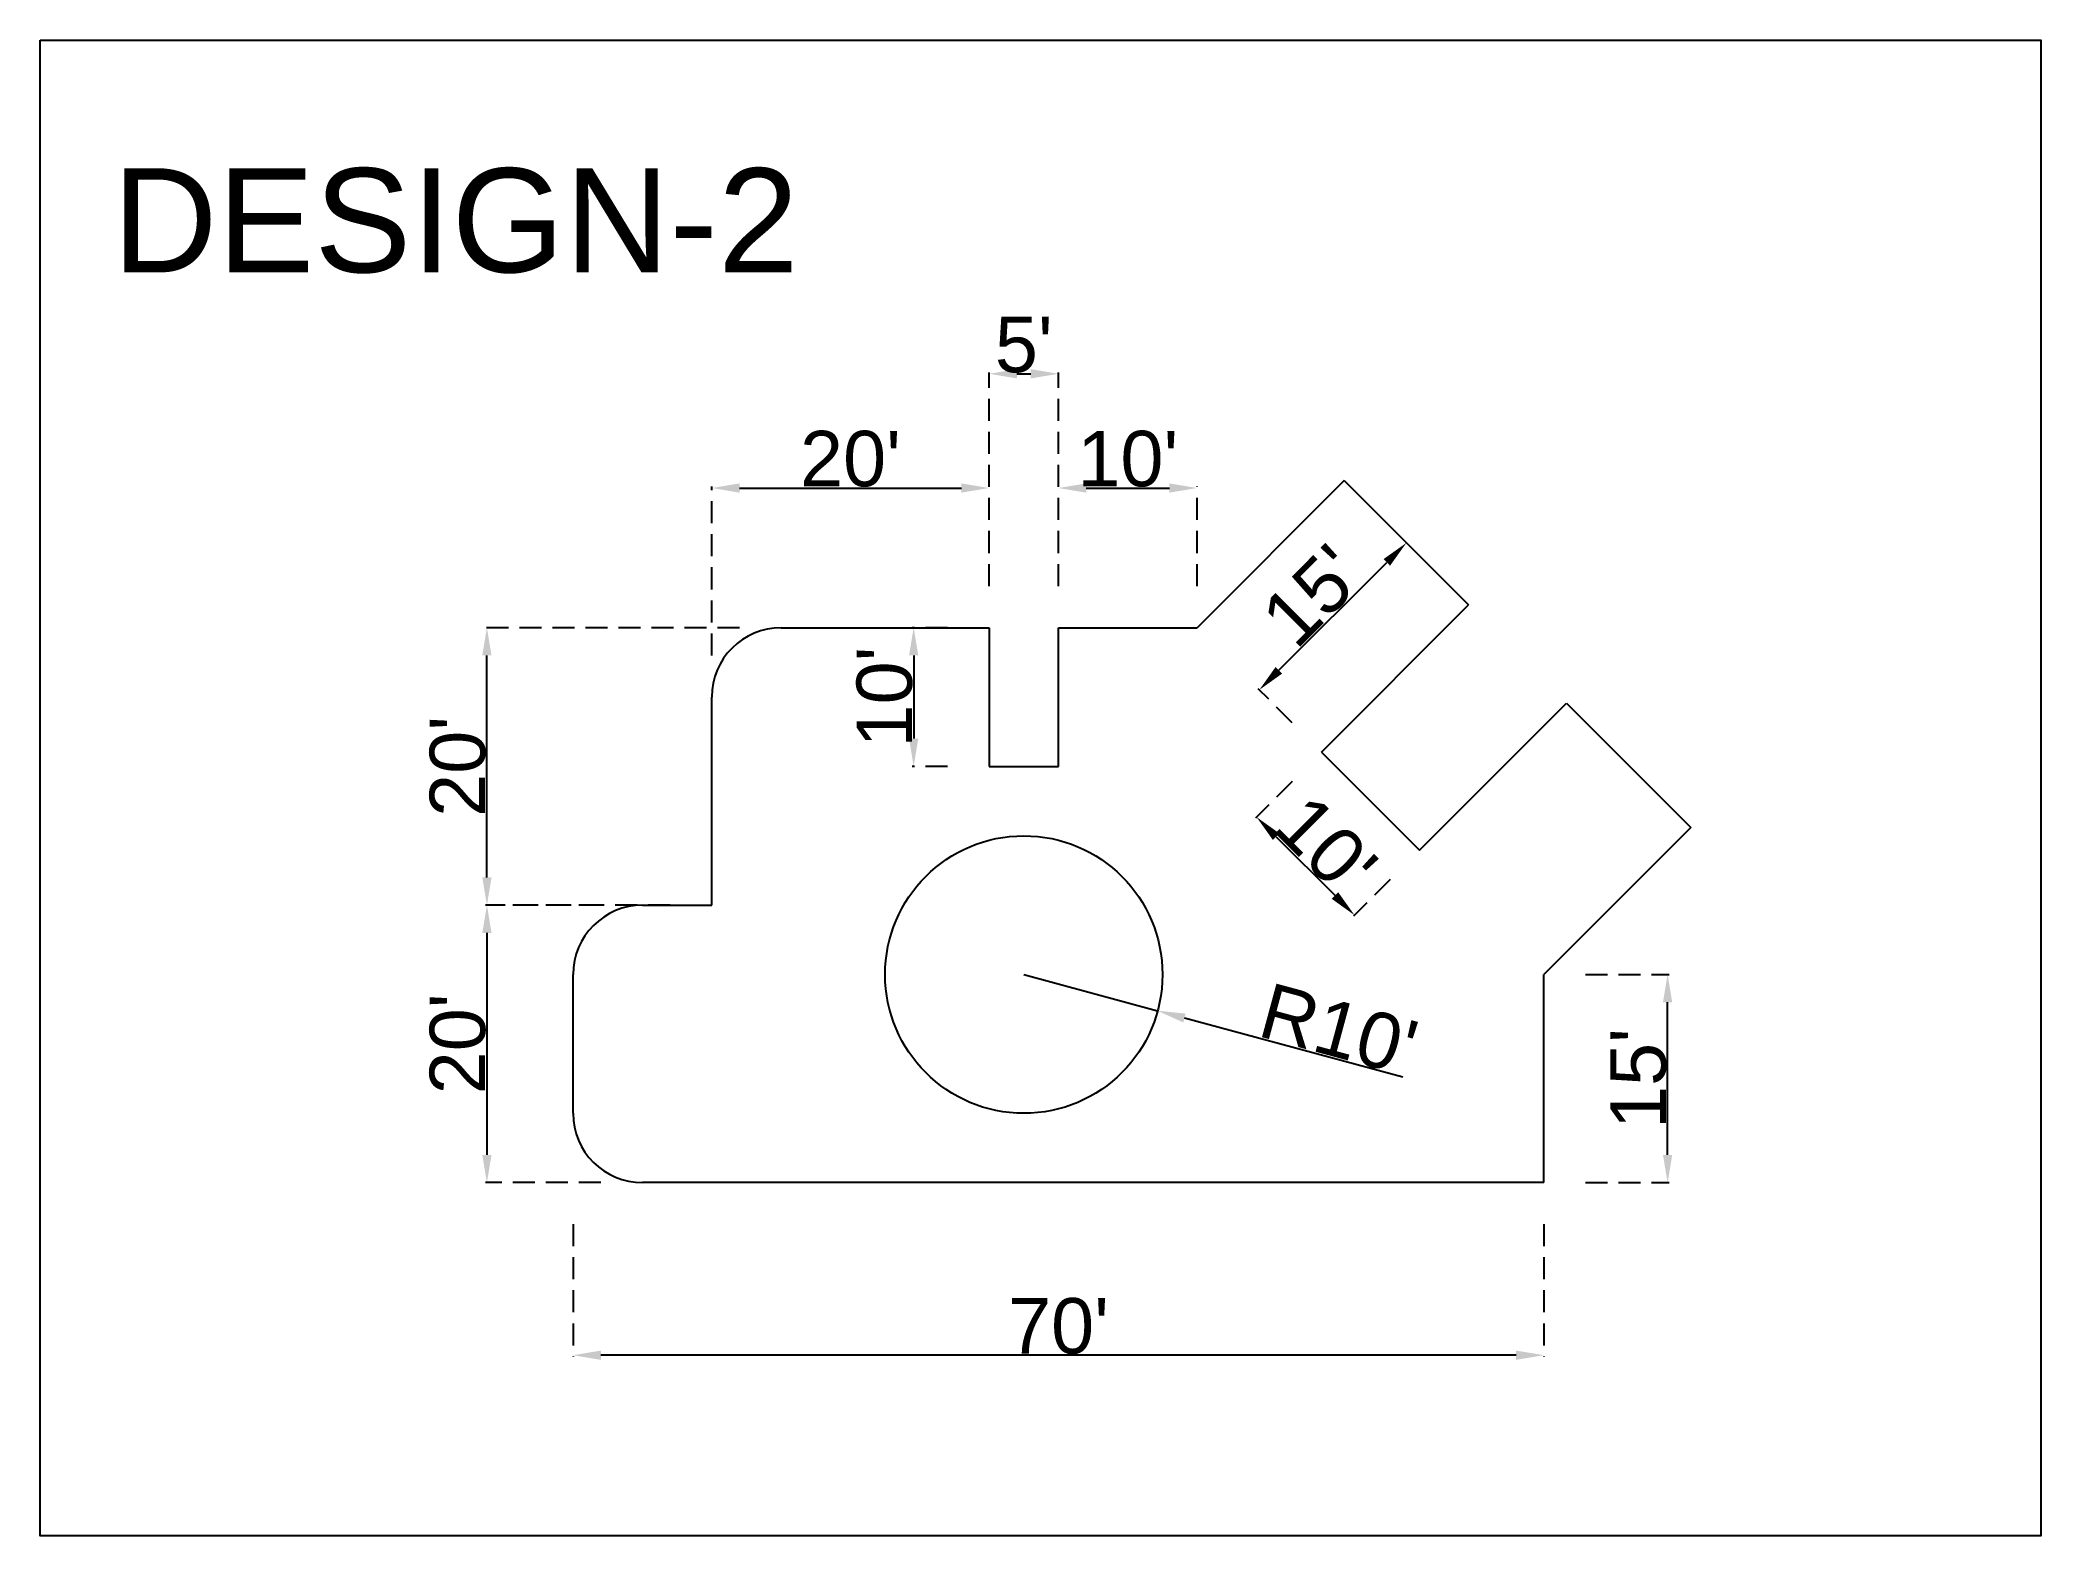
# Model space of a CAD drawing. Header units: millimetres. Extents: x 2435 to 4166, y 945 to 2239.
import ezdxf

# ---------------------------------------------------------------- set-up
doc = ezdxf.new("R2010")
doc.units = ezdxf.units.MM
doc.header["$LTSCALE"] = 3
doc.linetypes.add('HIDDEN', pattern=[9.525, 6.35, -3.175])
doc.styles.get("Standard").update_dxf_attribs({"font": 'arial.ttf'})
doc.dimstyles.new('ISO-25', dxfattribs={"dimtxt": 48, "dimasz": 24, "dimexe": 1.25, "dimexo": 36, "dimtad": 1, "dimdec": 4, "dimlunit": 4, "dimtxsty": 'Standard', "dimcen": 2.5, "dimadec": 0, "dimazin": 0, "dimtfac": 1, "dimtdec": 4, "dimtmove": 0, "dimatfit": 3, "dimfxl": 1, "dimarcsym": 0})

# ---------------------------------------------------------------- blocks, each defined once
blk = doc.blocks.new('*D2')
at = {"color": 0, "linetype": 'HIDDEN', "lineweight": -2, "transparency": 16777216}
for p, q in [((2895.9, 1214.4), (2895.9, 1099.8)), ((3735.9, 1214.4), (3735.9, 1099.8))]:
    blk.add_line(p, q, dxfattribs=at)
at = {"color": 0, "lineweight": -2, "transparency": 16777216}
blk.add_line((3711.9, 1101.1), (2919.9, 1101.1), dxfattribs=at)
at = {"color": 0, "transparency": 16777216}
for points in [[(2919.9, 1105.1), (2919.9, 1097.1), (2895.9, 1101.1)], [(3711.9, 1105.1), (3711.9, 1097.1), (3735.9, 1101.1)]]:
    blk.add_solid(points, dxfattribs=at)
at = {"layer": 'Defpoints', "color": 0, "transparency": 16777216}
for p in [(2895.9, 1250.4), (3735.9, 1250.4), (2895.9, 1101.1)]:
    blk.add_point(p, dxfattribs=at)
at = {"color": 0, "transparency": 16777216, "insert": (3315.9, 1126.2), "char_height": 48, "attachment_point": 5}
blk.add_mtext("70'", dxfattribs=at)
blk = doc.blocks.new('*D3')
at = {"color": 0, "linetype": 'HIDDEN', "lineweight": -2, "transparency": 16777216}
for p, q in [((3771.9, 1430.4), (3844.3, 1430.4)), ((3771.9, 1250.4), (3844.3, 1250.4))]:
    blk.add_line(p, q, dxfattribs=at)
at = {"color": 0, "lineweight": -2, "transparency": 16777216}
blk.add_line((3843, 1274.4), (3843, 1406.4), dxfattribs=at)
at = {"color": 0, "transparency": 16777216}
for points in [[(3839, 1406.4), (3847, 1406.4), (3843, 1430.4)], [(3839, 1274.4), (3847, 1274.4), (3843, 1250.4)]]:
    blk.add_solid(points, dxfattribs=at)
at = {"layer": 'Defpoints', "color": 0, "transparency": 16777216}
for p in [(3735.9, 1430.4), (3843, 1430.4), (3735.9, 1250.4)]:
    blk.add_point(p, dxfattribs=at)
at = {"color": 0, "transparency": 16777216, "insert": (3817.9, 1340.4), "char_height": 48, "attachment_point": 5, "rotation": 90}
blk.add_mtext("15'", dxfattribs=at)
blk = doc.blocks.new('*D4')
at = {"color": 0, "linetype": 'HIDDEN', "lineweight": -2, "transparency": 16777216}
for p, q in [((2919.9, 1490.4), (2820, 1490.4)), ((2919.9, 1250.4), (2820, 1250.4))]:
    blk.add_line(p, q, dxfattribs=at)
at = {"color": 0, "lineweight": -2, "transparency": 16777216}
blk.add_line((2821.3, 1466.4), (2821.3, 1274.4), dxfattribs=at)
at = {"color": 0, "transparency": 16777216}
for points in [[(2817.3, 1466.4), (2825.3, 1466.4), (2821.3, 1490.4)], [(2817.3, 1274.4), (2825.3, 1274.4), (2821.3, 1250.4)]]:
    blk.add_solid(points, dxfattribs=at)
at = {"layer": 'Defpoints', "color": 0, "transparency": 16777216}
for p in [(2955.9, 1490.4), (2821.3, 1250.4), (2955.9, 1250.4)]:
    blk.add_point(p, dxfattribs=at)
at = {"color": 0, "transparency": 16777216, "insert": (2796.1, 1370.4), "char_height": 48, "attachment_point": 5, "rotation": 90}
blk.add_mtext("20'", dxfattribs=at)
blk = doc.blocks.new('*D5')
at = {"color": 0, "linetype": 'HIDDEN', "lineweight": -2, "transparency": 16777216}
for p, q in [((3039.9, 1730.4), (2820, 1730.4)), ((2979.9, 1490.4), (2820, 1490.4))]:
    blk.add_line(p, q, dxfattribs=at)
at = {"color": 0, "lineweight": -2, "transparency": 16777216}
blk.add_line((2821.3, 1514.4), (2821.3, 1706.4), dxfattribs=at)
at = {"color": 0, "transparency": 16777216}
for points in [[(2817.3, 1706.4), (2825.3, 1706.4), (2821.3, 1730.4)], [(2817.3, 1514.4), (2825.3, 1514.4), (2821.3, 1490.4)]]:
    blk.add_solid(points, dxfattribs=at)
at = {"layer": 'Defpoints', "color": 0, "transparency": 16777216}
for p in [(2821.3, 1730.4), (3075.9, 1730.4), (3015.9, 1490.4)]:
    blk.add_point(p, dxfattribs=at)
at = {"color": 0, "transparency": 16777216, "insert": (2796.1, 1610.4), "char_height": 48, "attachment_point": 5, "rotation": 90}
blk.add_mtext("20'", dxfattribs=at)
blk = doc.blocks.new('*D6')
at = {"color": 0, "linetype": 'HIDDEN', "lineweight": -2, "transparency": 16777216}
for p, q in [((3015.9, 1706.4), (3015.9, 1852.4)), ((3255.9, 1766.4), (3255.9, 1852.4))]:
    blk.add_line(p, q, dxfattribs=at)
at = {"color": 0, "lineweight": -2, "transparency": 16777216}
blk.add_line((3039.9, 1851.2), (3231.9, 1851.2), dxfattribs=at)
at = {"color": 0, "transparency": 16777216}
for points in [[(3039.9, 1855.2), (3039.9, 1847.2), (3015.9, 1851.2)], [(3231.9, 1855.2), (3231.9, 1847.2), (3255.9, 1851.2)]]:
    blk.add_solid(points, dxfattribs=at)
at = {"layer": 'Defpoints', "color": 0, "transparency": 16777216}
for p in [(3255.9, 1851.2), (3255.9, 1730.4), (3015.9, 1670.4)]:
    blk.add_point(p, dxfattribs=at)
at = {"color": 0, "transparency": 16777216, "insert": (3135.9, 1876.3), "char_height": 48, "attachment_point": 5}
blk.add_mtext("20'", dxfattribs=at)
blk = doc.blocks.new('*D7')
at = {"color": 0, "linetype": 'HIDDEN', "lineweight": -2, "transparency": 16777216}
for p, q in [((3315.9, 1766.4), (3315.9, 1852.4)), ((3435.9, 1766.4), (3435.9, 1852.4))]:
    blk.add_line(p, q, dxfattribs=at)
at = {"color": 0, "lineweight": -2, "transparency": 16777216}
blk.add_line((3339.9, 1851.2), (3411.9, 1851.2), dxfattribs=at)
at = {"color": 0, "transparency": 16777216}
for points in [[(3339.9, 1855.2), (3339.9, 1847.2), (3315.9, 1851.2)], [(3411.9, 1855.2), (3411.9, 1847.2), (3435.9, 1851.2)]]:
    blk.add_solid(points, dxfattribs=at)
at = {"layer": 'Defpoints', "color": 0, "transparency": 16777216}
for p in [(3435.9, 1851.2), (3315.9, 1730.4), (3435.9, 1730.4)]:
    blk.add_point(p, dxfattribs=at)
at = {"color": 0, "transparency": 16777216, "insert": (3375.9, 1876.3), "char_height": 48, "attachment_point": 5}
blk.add_mtext("10'", dxfattribs=at)
blk = doc.blocks.new('*D8')
at = {"color": 0, "linetype": 'HIDDEN', "lineweight": -2, "transparency": 16777216}
for p, q in [((3255.9, 1766.4), (3255.9, 1951.2)), ((3315.9, 1766.4), (3315.9, 1951.2))]:
    blk.add_line(p, q, dxfattribs=at)
at = {"color": 0, "lineweight": -2, "transparency": 16777216}
blk.add_line((3279.9, 1950), (3291.9, 1950), dxfattribs=at)
at = {"color": 0, "transparency": 16777216}
for points in [[(3279.9, 1954), (3279.9, 1946), (3255.9, 1950)], [(3291.9, 1954), (3291.9, 1946), (3315.9, 1950)]]:
    blk.add_solid(points, dxfattribs=at)
at = {"layer": 'Defpoints', "color": 0, "transparency": 16777216}
for p in [(3315.9, 1950), (3255.9, 1730.4), (3315.9, 1730.4)]:
    blk.add_point(p, dxfattribs=at)
at = {"color": 0, "transparency": 16777216, "insert": (3285.9, 1975), "char_height": 48, "attachment_point": 5}
blk.add_mtext("5'", dxfattribs=at)
blk = doc.blocks.new('*D9')
at = {"color": 0, "linetype": 'HIDDEN', "lineweight": -2, "transparency": 16777216}
for p, q in [((3219.9, 1730.4), (3189.4, 1730.4)), ((3219.9, 1610.4), (3189.4, 1610.4))]:
    blk.add_line(p, q, dxfattribs=at)
at = {"color": 0, "lineweight": -2, "transparency": 16777216}
blk.add_line((3190.6, 1706.4), (3190.6, 1634.4), dxfattribs=at)
at = {"color": 0, "transparency": 16777216}
for points in [[(3186.6, 1706.4), (3194.6, 1706.4), (3190.6, 1730.4)], [(3186.6, 1634.4), (3194.6, 1634.4), (3190.6, 1610.4)]]:
    blk.add_solid(points, dxfattribs=at)
at = {"layer": 'Defpoints', "color": 0, "transparency": 16777216}
for p in [(3255.9, 1730.4), (3190.6, 1610.4), (3255.9, 1610.4)]:
    blk.add_point(p, dxfattribs=at)
at = {"color": 0, "transparency": 16777216, "insert": (3165.5, 1670.4), "char_height": 48, "attachment_point": 5, "rotation": 90}
blk.add_mtext("10'", dxfattribs=at)
blk = doc.blocks.new('*D10')
at = {"color": 0, "lineweight": -2, "transparency": 16777216}
for p, q in [((3285.9, 1430.4), (3401.7, 1399)), ((3613.9, 1341.6), (3424.9, 1392.7))]:
    blk.add_line(p, q, dxfattribs=at)
at = {"color": 0, "transparency": 16777216}
blk.add_solid([(3425.9, 1396.6), (3423.9, 1388.9), (3401.7, 1399)], dxfattribs=at)
at = {"layer": 'Defpoints', "color": 0, "transparency": 16777216}
for p in [(3285.9, 1430.4), (3401.7, 1399)]:
    blk.add_point(p, dxfattribs=at)
at = {"color": 0, "transparency": 16777216, "insert": (3558.4, 1382.7), "char_height": 48, "attachment_point": 5, "rotation": 344.8596}
blk.add_mtext("R10'", dxfattribs=at)
blk = doc.blocks.new('*D11')
at = {"color": 0, "linetype": 'HIDDEN', "lineweight": -2, "transparency": 16777216}
for p, q in [((3518, 1597.3), (3486.4, 1565.7)), ((3602.9, 1512.5), (3571.2, 1480.9))]:
    blk.add_line(p, q, dxfattribs=at)
at = {"color": 0, "lineweight": -2, "transparency": 16777216}
blk.add_line((3504.2, 1549.6), (3555.2, 1498.7), dxfattribs=at)
at = {"color": 0, "transparency": 16777216}
for points in [[(3507.1, 1552.4), (3501.4, 1546.8), (3487.3, 1566.6)], [(3558, 1501.5), (3552.3, 1495.9), (3572.1, 1481.7)]]:
    blk.add_solid(points, dxfattribs=at)
at = {"layer": 'Defpoints', "color": 0, "transparency": 16777216}
for p in [(3543.5, 1622.8), (3628.3, 1537.9), (3572.1, 1481.7)]:
    blk.add_point(p, dxfattribs=at)
at = {"color": 0, "transparency": 16777216, "insert": (3547.5, 1541.9), "char_height": 48, "attachment_point": 5, "rotation": 315}
blk.add_mtext("10'", dxfattribs=at)
blk = doc.blocks.new('*D12')
at = {"color": 0, "linetype": 'HIDDEN', "lineweight": -2, "transparency": 16777216}
for p, q in [((3645.3, 1775.5), (3616.1, 1804.7)), ((3518, 1648.2), (3488.8, 1677.5))]:
    blk.add_line(p, q, dxfattribs=at)
at = {"color": 0, "lineweight": -2, "transparency": 16777216}
blk.add_line((3506.7, 1693.5), (3600, 1786.9), dxfattribs=at)
at = {"color": 0, "transparency": 16777216}
for points in [[(3597.2, 1789.7), (3602.8, 1784), (3617, 1803.8)], [(3503.8, 1696.4), (3509.5, 1690.7), (3489.7, 1676.6)]]:
    blk.add_solid(points, dxfattribs=at)
at = {"layer": 'Defpoints', "color": 0, "transparency": 16777216}
for p in [(3617, 1803.8), (3670.8, 1750.1), (3543.5, 1622.8)]:
    blk.add_point(p, dxfattribs=at)
at = {"color": 0, "transparency": 16777216, "insert": (3535.6, 1758), "char_height": 48, "attachment_point": 5, "rotation": 45}
blk.add_mtext("15'", dxfattribs=at)

msp = doc.modelspace()

# ---------------------------------------------------------------- linework, layer by layer
for p, q in [((3563.17722, 1857.63429), (3435.898, 1730.35507)), ((3563.17722, 1857.63429), (3670.75082, 1750.06069)), ((3543.4716, 1622.78147), (3670.75082, 1750.06069)), ((3075.898, 1730.35507), (3255.898, 1730.35507)), ((3255.898, 1730.35507), (3255.898, 1610.35507)), ((3315.898, 1610.35507), (3315.898, 1730.35507)), ((3315.898, 1730.35507), (3435.898, 1730.35507)), ((3015.898, 1490.35507), (3015.898, 1670.35507)), ((3628.32441, 1537.92866), (3755.60363, 1665.20788)), ((3755.60363, 1665.20788), (3863.17722, 1557.63429)), ((3255.898, 1610.35507), (3315.898, 1610.35507)), ((3543.4716, 1622.78147), (3628.32441, 1537.92866)), ((3863.17722, 1557.63429), (3735.898, 1430.35507)), ((2955.898, 1490.35507), (3015.898, 1490.35507)), ((2895.898, 1310.35507), (2895.898, 1430.35507)), ((3735.898, 1250.35507), (3735.898, 1430.35507)), ((3735.898, 1250.35507), (2955.898, 1250.35507))]:
    msp.add_line(p, q)
msp.add_lwpolyline([(2434.5936, 2238.67983), (4166.09483, 2238.67983), (4166.09483, 944.76417), (2434.5936, 944.76417)], close=True)
msp.add_circle((3285.898, 1430.35507), 120)
for centre, start, end in [((3075.898, 1670.35507), 90, 180), ((2955.898, 1430.35507), 90, 180), ((2955.898, 1310.35507), 180, 270)]:
    msp.add_arc(centre, 60, start, end)

# ---------------------------------------------------------------- texts
at = {"insert": (2497.35765, 2127.78954), "char_height": 90, "attachment_point": 1}
msp.add_mtext_dynamic_manual_height_columns('DESIGN-2', width=25576.7547145, gutter_width=450, heights=[0], dxfattribs=at)

# ---------------------------------------------------------------- dimensions: what is measured, and where the dimension line sits
for base, p1, p2, picture, middle in [((3315.898, 1949.974), (3255.898, 1730.35507), (3315.898, 1730.35507), '*D8', (3285.898, 1975.00827)), ((3255.898, 1851.16119), (3015.898, 1670.35507), (3255.898, 1730.35507), '*D6', (3135.898, 1876.2937)), ((3435.898, 1851.16119), (3315.898, 1730.35507), (3435.898, 1730.35507), '*D7', (3375.898, 1876.2937)), ((2895.898, 1101.08743), (3735.898, 1250.35507), (2895.898, 1250.35507), '*D2', (3315.898, 1126.21993))]:
    dim = msp.add_linear_dim(base=base, p1=p1, p2=p2, dimstyle='ISO-25')
    dim.commit()
    dim.dimension.update_dxf_attribs({"geometry": picture, "text_midpoint": middle})
for p2, distance, picture, middle in [((3670.75082, 1750.06069), 76.06602, '*D12', (3535.55305, 1757.97924)), ((3628.32441, 1537.92866), -79.47107, '*D11', (3547.47483, 1541.93189))]:
    dim = msp.add_aligned_dim(p1=(3543.4716, 1622.78147), p2=p2, distance=distance, dimstyle='ISO-25')
    dim.commit()
    dim.dimension.update_dxf_attribs({"geometry": picture, "text_midpoint": middle})
for base, p1, p2, picture, middle in [((2821.27304, 1730.35507), (3015.898, 1490.35507), (3075.898, 1730.35507), '*D5', (2796.14053, 1610.35507)), ((3190.62469, 1610.35507), (3255.898, 1730.35507), (3255.898, 1610.35507), '*D9', (3165.49219, 1670.35507)), ((2821.27304, 1250.35507), (2955.898, 1490.35507), (2955.898, 1250.35507), '*D4', (2796.14053, 1370.35507)), ((3843.03619, 1430.35507), (3735.898, 1250.35507), (3735.898, 1430.35507), '*D3', (3817.90369, 1340.35507))]:
    dim = msp.add_linear_dim(base=base, p1=p1, p2=p2, angle=90, dimstyle='ISO-25')
    dim.commit()
    dim.dimension.update_dxf_attribs({"geometry": picture, "text_midpoint": middle})
dim = msp.add_radius_dim(center=(3285.898, 1430.35507), mpoint=(3401.73265, 1399.01285), dimstyle='ISO-25')
dim.commit()
dim.dimension.update_dxf_attribs({"geometry": '*D10', "text_midpoint": (3551.78721, 1358.41151), "dimtype": 164})

doc.saveas('drawing.dxf')
